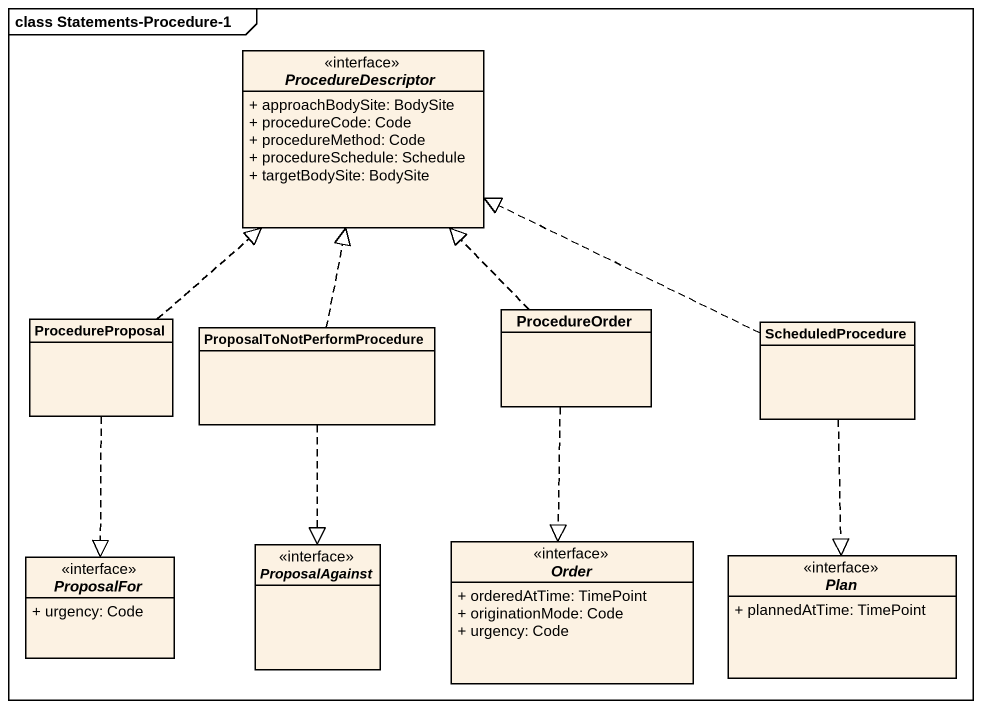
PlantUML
@startuml
mainframe class Statements-Procedure-1
hide circle
hide empty members
skinparam classAttributeIconSize 0
interface ProcedureDescriptor {
  + approachBodySite: BodySite
  + procedureCode: Code
  + procedureMethod: Code
  + procedureSchedule: Schedule
  + targetBodySite: BodySite
}
class ProcedureProposal
class "ProposalToNotPerformProcedure" as ProposalToNotPerformProcedur
class ProcedureOrder
class ScheduledProcedure
interface ProposalAgainst
interface Order {
  + orderedAtTime: TimePoint
  + originationMode: Code
  + urgency: Code
}
interface ProposalFor {
  + urgency: Code
}
interface Plan {
  + plannedAtTime: TimePoint
}
ProcedureProposal .up.|> ProcedureDescriptor
ProcedureProposal ..|> ProposalFor
ProposalToNotPerformProcedur .up.|> ProcedureDescriptor
ProposalToNotPerformProcedur ..|> ProposalAgainst
ProcedureOrder .up.|> ProcedureDescriptor
ProcedureOrder ..|> Order
ScheduledProcedure .left.|> ProcedureDescriptor
ScheduledProcedure ..|> Plan
@enduml
